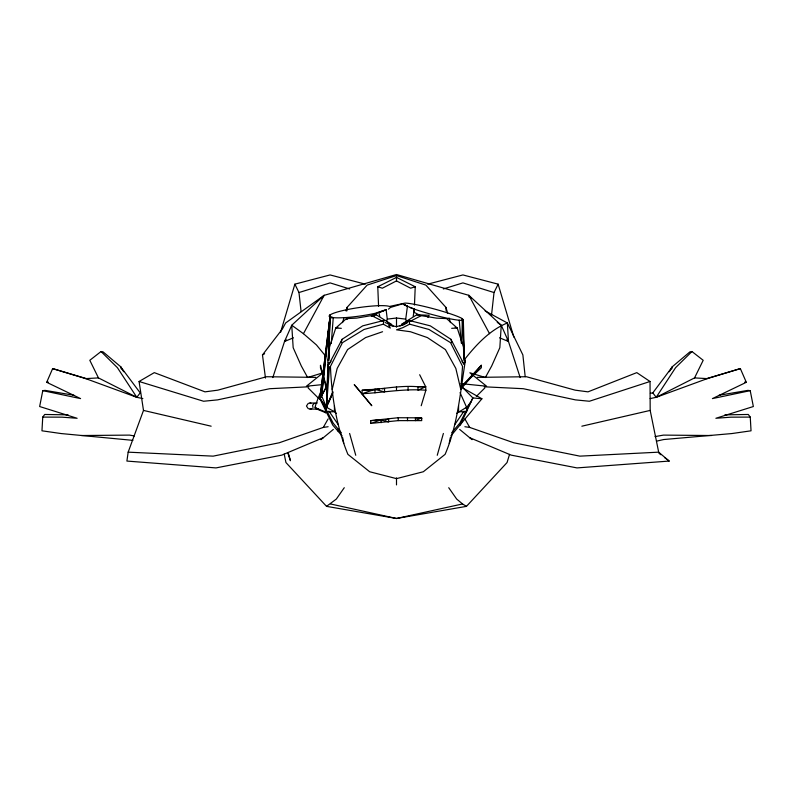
<?xml version="1.0" encoding="UTF-8"?>
<svg xmlns="http://www.w3.org/2000/svg" width="793" height="793" viewBox="0 0 793 793"><rect width="100%" height="100%" fill="white"/><g stroke="black" fill="none" stroke-linecap="round" stroke-linejoin="round"><path stroke-width="1.19" d="M334.428 405.788L334.428 411.716L336.272 413.322M338.254 431.541L338.274 429.261L333.189 423.145L320.124 397.937L319.896 398.77L332.733 425.088L342.209 435.991M461.873 343.22L462.309 318.727L461.298 318.072A31.492 2.964 15.1 0 0 433.256 308.705A31.492 2.964 15.1 0 0 405.084 303.085L389.482 306.455A30.957 4.252 -8.2 0 0 359.963 307.426A30.957 4.252 -8.2 0 0 330.275 314.791L329.194 316.06L330.949 317.864L333.248 317.636A30.957 4.252 -8.2 0 0 375.069 313.324L386.122 309.657L387.271 319.123L386.667 321.452M329.045 360.319L329.531 347.116L335.756 328.054L346.402 318.617L348.672 317.735L346.918 319.48M315.148 407.661L325.348 411.894L326.429 407.255L328.223 364.106M328.431 359.179L330.275 314.791L319.896 398.77L326.429 407.255L334.428 411.716L325.328 411.884M414.323 308.695L413.212 316.338M414.471 305.047L415.235 286.759L396.5 277.391L377.765 286.759L378.578 306.257M328.005 362.47L326.429 407.255L327.45 405.005M328.114 360.022L330.275 314.791L319.896 398.77L326.607 386.419L320.471 367.754L320.471 365.266L326.072 387.628L319.896 398.77L321.879 394.815L330.275 314.791L321.502 395.479L326.429 407.255L332.941 392.585M419.666 374.732L425.692 386.736L425.871 390.235C404.39 388.481 383.366 392.624 362.014 393.724L354.233 384.625L371.798 405.729L362.014 393.724L362.183 390.235L379.262 389.323M370.648 423.422L370.787 420.627L398.235 417.733L421.589 417.832L421.727 420.627L398.235 420.627L370.648 423.422L381.046 419.903L388.659 422.015L388.659 419.18L385.289 419.903M68.109 414.848L44.705 414.471L42.743 417.098L41.96 430.807L61.13 433.553L132.887 440.353M346.828 310.945L347.056 307.406L367.149 285.093L396.5 275.577L425.851 285.093L445.944 307.406L447.678 313.265M326.429 407.255L329.511 366.743M331.286 343.419L333.248 317.636L329.194 316.06M491.511 315.198L494.019 292.538L498.133 284.162L462.914 274.933L427.695 284.162M406.333 321.452L405.729 319.123L407.463 305.999L404.331 304.968L413.44 308.764M315.713 377.369L266.547 376.734L217.837 390.156L205 391.851L154.288 372.631L139.072 381.492L143.493 410.417L128.159 452.159L126.9 461.07L216.003 467.91L281.822 455.132L323.405 437.637M421.529 418.208L421.638 418.843L421.589 417.832L415.423 420.627L415.423 417.832L418.962 417.951M465.313 360.993C460.188 392.466 457.858 424.691 445.111 454.339L423.333 471.746L396.5 478.635L369.667 471.746L347.889 454.339C336.44 426.396 331.643 396.46 330.443 366.406L342.457 342.645L364.027 329.472L383.336 324.188L390.315 328.074L388.689 325.239L396.5 326.627L404.143 324.634L409.029 320.431L430.292 325.854L450.9 339.295L463.945 364.126L465.313 360.993L463.836 356.543M383.336 324.188L383.971 320.431L362.708 325.854L342.1 339.295L329.055 364.126L327.687 360.993L329.472 355.611M449.225 443.346L450.295 437.696M73.947 395.261L45.102 390.374L42.782 390.652L39.65 406.531L77.119 418.278L62.102 417.168L42.743 417.098M332.208 389.422L337.174 368.418L347.592 349.574L365.623 337.57L382.563 331.732M315.783 407.404L315.574 408.534L325.774 412.766L326.438 411.825M325.982 411.636L325.774 412.766M437.25 455.291L443.386 433.464M280.563 332.396L294.867 284.162L330.086 274.933L365.305 284.162M342.536 322.632L343.934 317.943M346.016 310.915L347.056 307.406M341.089 342.675L342.1 339.295M421.202 405.729L425.871 390.235M509.542 454.379L507.054 462.557L466.453 506.36L396.5 518.483L326.547 506.36L285.946 462.557L284.201 454.092M272.812 377.577L284.528 341.476L291.745 325.239L324.119 295.353L396.5 274.517L468.881 295.353L501.255 325.239L508.472 341.476L520.188 377.577M671.651 368.923L672.474 366.604L689.87 351.923L691.952 351.527L703.193 360.29L694.539 377.914L656.188 397.323L650.151 398.582M42.782 390.652L80.579 398.601L46.688 382.305L52.645 368.606L85.694 378.608L136.812 397.323L142.849 398.582M326.072 387.628L326.607 386.419M328.461 402.755L332.515 393.764M460.267 425.088L472.876 397.937L461.605 386.419L481.331 365.266L481.331 367.754L461.605 386.419L462.141 387.628L481.906 398.77L450.791 435.991M325.705 356.196L316.447 344.935L303.451 333.694L324.119 295.353L285.639 322.969L282.407 328.956L262.473 354.937L265.477 378.063M427.913 317.408L429.122 315.277L416.771 314.781L401.565 324.278M128.159 452.159L213.139 456.144L279.205 442.781L323.286 427.427L328.124 418.912M669.312 371.739L672.474 366.604L652.817 392.862L650.409 393.308M652.817 392.862L656.188 397.323L675.596 367.665L691.952 351.527M329.055 364.126L331.048 361.192M454.667 424.751L464.054 411.111M466.066 408.187L471.141 401.605M344.271 487.705L336.331 499.055L326.547 506.36M136.812 397.323L140.183 392.862L120.526 366.604L103.13 351.923L101.048 351.527L89.807 360.29L98.461 377.914L136.812 397.323L117.404 367.665L101.048 351.527M464.212 359.943C475.84 345.124 489.608 330.156 507.361 322.969L522.874 354.937L525.194 376.675M286.104 339.632L284.528 341.476L293.43 337.808M321.74 298.128L324.119 295.353M462.141 387.628L481.331 365.266M451.564 432.928L459.811 423.145L472.876 397.937L481.906 398.77M476.286 396.48L484.87 387.926M456.728 413.322L466.571 407.255L460.059 392.585M320.977 439.639L333.328 429.429M314.216 403.399L312.611 405.243L312.967 407.552M308.219 403.399L306.445 406.026L308.239 408.663M262.473 354.937L264.614 353.737M415.235 286.759L410.645 288.206L396.5 280.9L382.355 288.206L377.765 286.759M371.293 316.238L378.826 312.353L379.788 316.338M409.783 321.522L421.232 315.654L436.437 318.122L446.598 318.617L457.244 328.054L463.469 347.116L463.955 360.319M409.664 324.188L402.755 327.707L396.5 329.819L410.437 331.732L427.377 337.57L445.408 349.574L455.826 368.418L460.792 389.422L462.557 366.406L450.543 342.645L428.973 329.472L409.664 324.188L409.029 320.431M462.26 320.293L463.31 319.787L462.309 318.727L464.45 358.386L463.31 319.787L461.219 320.402L457.224 320.025A31.492 2.964 15.1 0 1 414.561 309.211L410.09 307.565M388.471 309.141L390.493 307.426L402.993 303.699L405.015 305.404M656.188 397.323L707.306 378.608L740.355 368.606L746.312 382.305L712.421 398.601L750.218 390.652L753.35 406.531L715.881 418.278L730.898 417.168L750.257 417.098L751.04 430.807L731.87 433.553L663.682 439.54L656.545 441.156M425.692 386.736L417.99 386.736L425.692 386.736L417.99 390.235L417.99 386.736C399.226 385.16 380.878 389.541 362.183 390.235M399.86 326.002L407.701 322.592M380.442 311.986L386.122 309.657M337.848 327.241L335.756 328.054L341.327 328.322M379.936 312.115L384.298 310.509M316.873 408.97L317.706 408.663M740.355 368.606L706.732 378.588M311.818 408.663L309.111 408.97M362.014 393.724L375.01 389.323L384.536 391.96L384.536 388.421L382.424 388.877M469.595 437.637L511.178 455.132L576.997 467.91L669.183 461.07L658.676 452.159L650.181 410.417L650.032 381.492L589.407 401.248L575.431 399.88L523.321 388.709L484.196 386.796M443.327 288.959L462.914 282.883L494.019 292.538M301.092 311.629L298.981 292.538L330.086 282.883L349.673 288.959M581.844 426.198L650.181 410.417M466.453 506.36L462.557 503.951L396.5 518.483L330.443 503.951M346.402 318.617L356.563 318.122L376.229 314.781L391.435 324.278M655.028 436.596L663.463 435.109L711.549 435.526M323.286 427.427L328.124 426.723M719.053 395.261L747.898 390.374L750.218 390.652M387.271 319.123L396.5 318.013L405.729 319.123M46.688 382.305L48.314 382.107M309.082 403.092L317.299 402.983M322.226 384.625L306.415 386.221L323.128 372.769L307.634 377.508L301.3 365.96L293.172 347.701L291.745 325.239L303.451 333.694M370.787 420.627L381.046 419.903L381.046 422.738M85.694 378.608L98.461 377.914M451.673 328.322L457.244 328.054L455.152 327.241M308.804 386.796L269.679 388.709L217.569 399.88L203.593 401.248L139.072 381.492M658.676 452.159L579.861 456.144L513.795 442.781L469.714 427.427L464.876 426.723M368.923 389.581L379.183 389.353M376.169 420.112L381.869 419.983M477.287 377.369L526.453 376.734L575.163 390.156L588 391.851L636.789 372.631L650.032 381.492M81.451 435.526L129.537 435.109L134.354 435.962M310.033 409.079L318.35 409.079M466.532 411.864L458.572 411.716L458.572 405.788M724.891 414.848L748.295 414.471L750.257 417.098M376.229 314.781L372.274 314.633L374.038 316.288M694.539 377.914L707.306 378.608M461.04 383.634L486.585 386.221L469.872 372.769L485.366 377.508L491.7 365.96L499.828 347.701L501.255 325.239L497.261 322.364M310.013 402.983L310.935 403.092M744.686 382.107L746.312 382.305M416.771 314.781L421.232 315.654M143.493 410.417L211.156 426.198M86.268 378.588L52.645 368.606M405.401 305.325L404.4 305.008L407.463 305.999M499.57 337.808L508.472 341.476L507.361 322.969L485.128 310.925M385.299 322.592L393.14 326.002M371.768 315.654L383.217 321.522M419.556 315.128L414.174 312.353L413.896 308.735M387.519 322.573L392.575 325.318M658.973 453.299L660.827 454.706M664.544 457.531L669.183 461.07M459.672 429.429L472.023 439.639M462.557 503.951L456.669 499.055L448.729 487.705M308.13 387.926L318.429 398.185M338.274 429.261L341.436 432.928M469.287 297.514L468.881 295.353L471.26 298.128M506.896 339.632L508.472 341.476M328.917 411.071L338.333 424.751M461.952 361.192L463.945 364.126M123.688 371.739L120.526 366.604L121.349 368.923M464.876 418.912L469.714 427.427M468.881 295.353L489.549 333.694M294.867 284.162L298.981 292.538M287.69 452.664L290.456 460.733L288.474 453.665M450.9 339.295L451.911 342.675M498.133 284.162L513.834 337.104M449.066 317.943L450.464 322.632M349.614 433.464L355.75 455.291M466.571 407.255L467.394 410.724M342.705 437.696L343.775 443.346M459.226 320.213L461.338 343.27M445.944 307.406L446.172 310.945M408.078 386.607L408.078 390.235M407.503 417.733L407.503 420.627M398.235 417.733L398.235 420.627M396.5 275.577L396.5 280.9M396.5 318.013L396.5 327.053M396.5 386.607L396.5 390.235M396.5 477.842L396.5 484.91M375.01 389.323L375.01 392.862M325.794 411.398A14.68 0.862 -67.5 0 1 326.766 406.67A14.68 0.862 -67.5 0 1 332.901 391.633M315.594 407.166A14.68 0.862 -67.5 0 1 321.254 390.681M405.481 322.573L401.486 324.743L405.481 322.573"/></g></svg>
